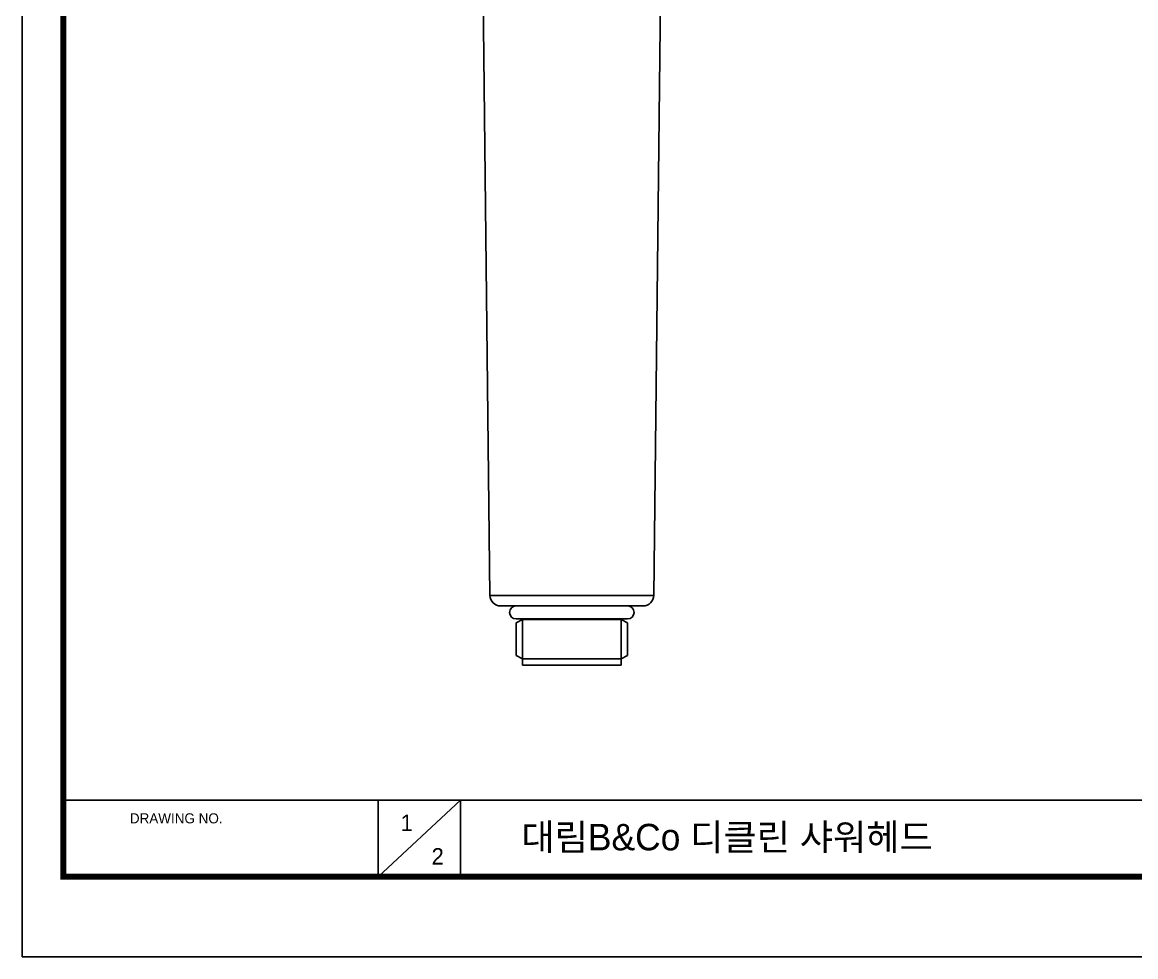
# Model space of a CAD drawing. Extents: x 0 to 474, y 0 to 347.
# Drawn here: x 0 to 206.8, y 0 to 173.6 of the extents above; entities that cross this region are included whole.
import ezdxf

# ---------------------------------------------------------------- set-up
doc = ezdxf.new("R2010")
doc.units = 0
doc.header["$LTSCALE"] = 10
doc.header["$MEASUREMENT"] = 0
doc.layers.get('0').update_dxf_attribs({"linetype": 'CONTINUOUS'})
doc.layers.add('THIN', color=8, linetype='CONTINUOUS')
doc.styles.add('Daelim Dimension', font='\x7f\x7f\x7f\x7f.TTF')

msp = doc.modelspace()

# ---------------------------------------------------------------- linework, layer by layer
at = {"lineweight": -3, "ltscale": 0.4}
for p, q in [((85.53, 184.17), (86.85, 67.14)), ((117.3, 67.14), (118.62, 184.17)), ((102.08, 67.14), (86.85, 67.14)), ((102.08, 67.14), (117.3, 67.14)), ((102.08, 65.17), (88.85, 65.17)), ((102.08, 65.17), (89.59, 65.17)), ((102.08, 65.17), (114.56, 65.17)), ((102.08, 65.17), (115.3, 65.17)), ((91.75, 55.94), (91.75, 62.05)), ((112.41, 55.94), (112.41, 62.05)), ((92.92, 54.17), (92.92, 55.33)), ((111.23, 54.17), (111.23, 55.33))]:
    msp.add_line(p, q, dxfattribs=at)
at = {"lineweight": -3}
for p, q in [((91.72, 62.77), (112.43, 62.77)), ((91.74, 62.05), (92.92, 62.66)), ((112.41, 62.05), (111.23, 62.66)), ((91.74, 55.94), (92.92, 55.33)), ((112.41, 55.94), (111.23, 55.33)), ((111.23, 54.17), (92.92, 54.17)), ((111.23, 54.17), (92.92, 54.17))]:
    msp.add_line(p, q, dxfattribs=at)
at = {"color": 5}
msp.add_line((7.62, 29.1), (389.23, 29.1), dxfattribs=at)
at = {"color": 5, "ltscale": 40}
for p, q in [((66.12, 29.1), (66.12, 14.82)), ((66.12, 29.1), (66.12, 14.82)), ((81.4, 29.1), (66.12, 14.82)), ((81.4, 29.1), (66.12, 14.82)), ((81.4, 29.1), (81.4, 14.82)), ((81.4, 29.1), (81.4, 14.82))]:
    msp.add_line(p, q, dxfattribs=at)
at = {"ltscale": 0.5}
msp.add_lwpolyline([(0, 0), (473.93, 0), (473.93, 347.26), (0, 347.26)], close=True, dxfattribs=at)
at = {"color": 5, "linetype": 'ByBlock', "lineweight": 200, "const_width": 1.09}
msp.add_lwpolyline([(7.62, 14.87), (466.26, 14.87), (466.26, 339.19), (7.62, 339.19)], close=True, dxfattribs=at)
at = {"lineweight": -3, "ltscale": 0.4}
for centre, radius, start, end in [((88.85, 67.17), 2, 180.6482, 270), ((115.3, 67.17), 2, 270, 359.3518), ((91.72, 63.97), 1.2, 90, 270), ((112.43, 63.97), 1.2, 270, 90)]:
    msp.add_arc(centre, radius, start, end, dxfattribs=at)
at = {"layer": 'THIN', "lineweight": -3, "ltscale": 0.4}
for p, q in [((92.92, 55.33), (92.92, 62.77)), ((92.93, 62.66), (111.23, 62.66)), ((111.23, 55.33), (111.23, 62.77)), ((92.92, 55.33), (111.23, 55.33))]:
    msp.add_line(p, q, dxfattribs=at)

# ---------------------------------------------------------------- texts
at = {"color": 5, "ltscale": 40, "style": 'Daelim Dimension'}
msp.add_text('DRAWING NO.', height=1.8702, dxfattribs=at).set_placement((19.98, 24.78))
at = {"char_height": 3.06, "width": 4.2714, "attachment_point": 1, "style": 'Daelim Dimension'}
for s, insert in [('1', (70.27, 26.42)), ('2', (76.02, 20.18))]:
    msp.add_mtext(s, dxfattribs=dict(at, insert=insert))
at = {"color": 2, "insert": (92.7, 24.69), "char_height": 4.9188, "width": 217.7355, "attachment_point": 1, "style": 'Daelim Dimension'}
msp.add_mtext('대림B&Co 디클린 샤워헤드', dxfattribs=at)

doc.saveas('drawing.dxf')
